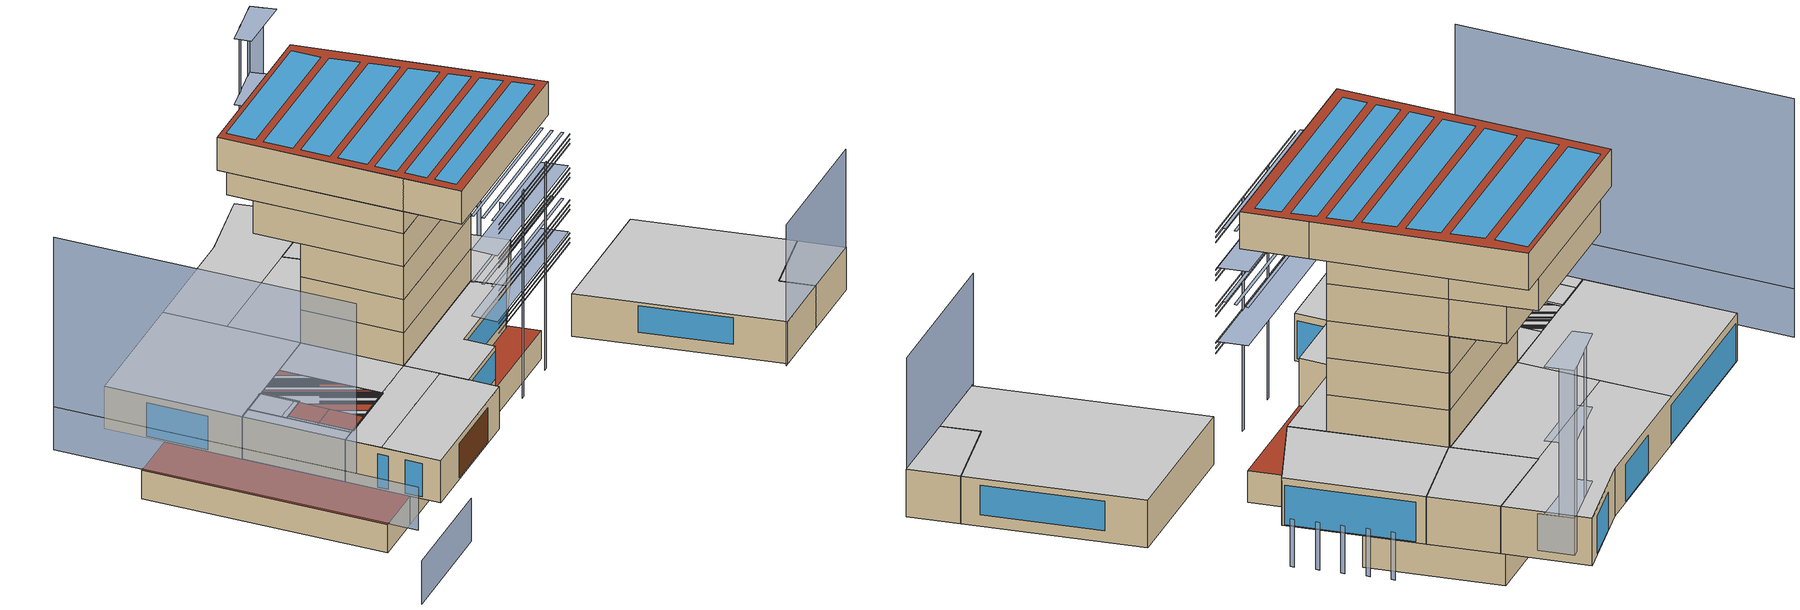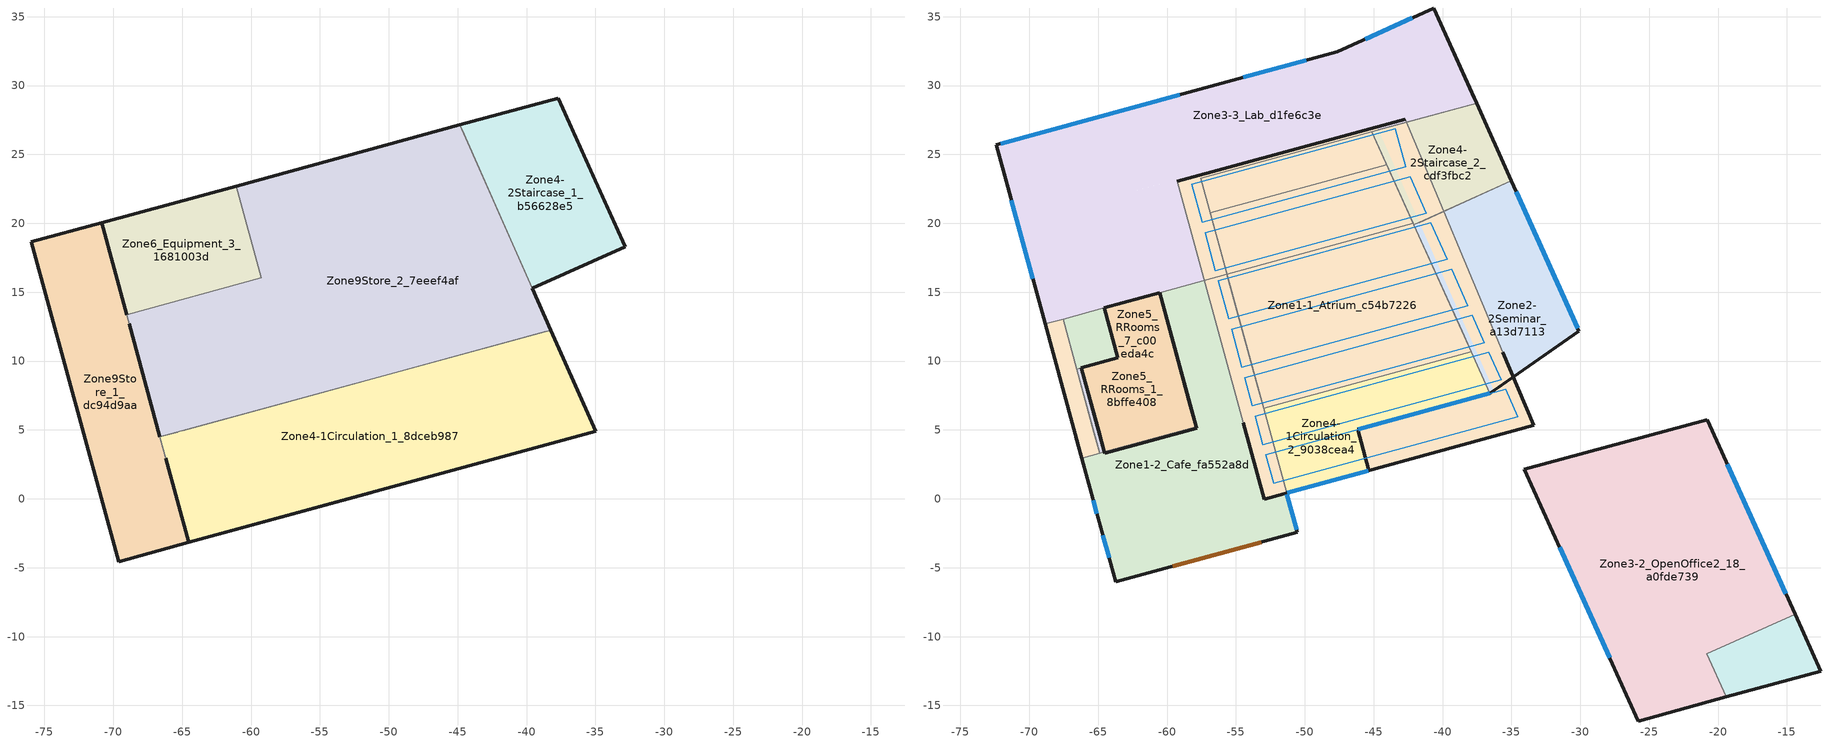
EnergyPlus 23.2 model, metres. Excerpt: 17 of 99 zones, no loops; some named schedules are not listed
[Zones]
Zone4-1Circulation_1_8dceb987
 floor ground (Ext_G): -38.24,12.24 -34.98,4.9 -64.52,-3.17 -66.61,4.5 z-2.99
 wall outside (Ext_W): -36.3,7.86 -38.24,12.24 / -66.19,2.96 -64.52,-3.17 -51.32,0.43 z0:0.01; -34.98,4.9,0.01 -34.98,4.9,-2.99 -38.24,12.24,-2.99 -38.24,12.24,0 -36.3,7.86,0 -36.3,7.86,0.01; -64.52,-3.17,0 -64.52,-3.17,-2.99 -34.98,4.9,-2.99 -34.98,4.9,0.01 -45.35,2.07,0.01 -45.35,2.07,0
 wall to Zone9Store_2_7eeef4af (Generic Interior Wall): -38.58,12.15 -53.42,8.1 -58.3,6.76 -64.97,4.94 / -65.31,4.85 -66.61,4.5 z0:0.01; -38.24,12.24 -66.61,4.5 z-2.99:0
 wall to Zone4-1Circulation_2_9038cea4 (Generic Interior Wall): -51.32,0.43 -45.35,2.07 z0:0.01
 wall to Zone9Store_1_dc94d9aa (Generic Interior Wall): -66.61,4.5 -66.19,2.96 z0:0.01; -66.61,4.5 -64.52,-3.17 z-2.99:0
 roof outside (Ext_R): -53.42,8.1 -53,6.56 -37.92,10.68 -38.58,12.15 z0.01; -64.55,3.41 -66.19,2.96 -64.52,-3.17 -51.32,0.43 -53.42,8.1 -58.3,6.76 -57.86,5.14 -64.53,3.31 z0.01; -46.17,5.06 -45.35,2.07 -34.98,4.9 -36.3,7.86 -36.56,7.68 z0.01; -38.58,12.15 -36.56,7.68 -36.3,7.86 -38.24,12.24 z0.01; -53,6.56 -51.32,0.43 -45.35,2.07 -46.17,5.06 -36.56,7.68 -37.92,10.68 z0.01; -64.55,3.41 -64.53,3.31 -57.86,5.14 -57.88,5.23 z0.01; -65.31,4.85 -64.89,3.32 -64.55,3.41 -64.97,4.94 z0.01; -64.97,4.94 -64.55,3.41 -57.88,5.23 -58.3,6.76 z0.01; -66.61,4.5 -66.19,2.96 -64.89,3.32 -65.31,4.85 z0.01
Zone4-2Staircase_1_b56628e5
 floor ground (Ext_G): -37.69,29.09 -32.85,18.29 -39.6,15.3 -44.85,27.14 z-2.99
 wall outside (Ext_W): -37.69,29.09 -44.85,27.14 / -39.6,15.3 -32.85,18.29 z0:0.01; -32.85,18.29,0.01 -32.85,18.29,-2.99 -37.69,29.09,-2.99 -37.69,29.09,0.01 -35.01,23.1,0.01
 wall to Zone9Store_2_7eeef4af (Generic Interior Wall): -44.69,26.78 -41.7,20.05 -39.6,15.3 z0:0.01; -44.85,27.14 -39.6,15.3 z-2.99:0
 wall ground (Ext_W): -39.6,15.3 -32.85,18.29 / -37.69,29.09 -44.85,27.14 z-2.99:0
 roof outside (Ext_R): -44.85,27.14 -44.69,26.78 -37.53,28.73 -37.69,29.09 z0.01; -44.69,26.78 -41.7,20.05 -35.01,23.1 -37.53,28.73 z0.01; -41.7,20.05 -39.6,15.3 -32.85,18.29 -35.01,23.1 z0.01
Zone6_Equipment_3_1681003d
 floor ground (Ext_G): -61.07,22.71 -59.25,16.05 -69.04,13.38 -70.85,20.04 z-2.99
 wall outside (Ext_W): -61.07,22.71 -70.85,20.04 -69.04,13.38 z0:0.01
 wall to Zone9Store_2_7eeef4af (Generic Interior Wall): -69.04,13.38 -59.25,16.05 -61.07,22.71 z0:0.01; -69.04,13.38 -59.25,16.05 -61.07,22.71 z-2.99:0
 wall to Zone9Store_1_dc94d9aa (Generic Interior Wall): -70.85,20.04 -69.04,13.38 z-2.99:0
 wall ground (Ext_W): -61.07,22.71 -70.85,20.04 z-2.99:0
 roof outside (Ext_R): -70.85,20.04 -69.04,13.38 -59.25,16.05 -61.07,22.71 z0.01
Zone9Store_1_dc94d9aa
 floor ground (Ext_G): -70.85,20.04 -64.52,-3.17 -69.62,-4.56 -75.95,18.65 z-2.99
 wall outside (Ext_W): -66.61,4.5 -68.85,12.69 z0:0.01; -70.85,20.04 -75.95,18.65 -69.62,-4.56 -64.52,-3.17 z-2.99:0.01
 wall to Zone9Store_2_7eeef4af (Generic Interior Wall): -66.61,4.5 -69.04,13.38 z-2.99:0
 wall to Zone3-3_Lab_d1fe6c3e (Generic Interior Wall): -69.04,13.38 -70.85,20.04 z0:0.01
 wall to Zone1-2_Cafe_fa552a8d (Generic Interior Wall): -64.52,-3.17 -66.19,2.96 z0:0.01
 roof outside (Ext_R): -75.95,18.65 -69.62,-4.56 -64.52,-3.17 -70.85,20.04 z0.01
Zone9Store_2_7eeef4af
 floor ground (Ext_G): -44.85,27.14 -38.24,12.24 -66.61,4.5 -69.04,13.38 -59.25,16.05 -61.07,22.71 z-2.99
 wall outside (Ext_W): -38.24,12.24 -39.6,15.3 / -44.85,27.14 -61.07,22.71 z0:0.01
 wall to Zone7Shaft_6_a72d25ea (Generic Interior Wall): -68.85,12.69 -66.61,4.5 z0:0.01
 wall ground (Ext_W): -38.24,12.24 -39.6,15.3 / -44.85,27.14 -61.07,22.71 z-2.99:0
 roof outside (Ext_R): -55.66,16.3 -53.42,8.1 -38.58,12.15 -42.12,19.99 z0.01; -60.54,14.96 -58.3,6.76 -53.42,8.1 -55.66,16.3 z0.01; -42.07,19.88 -38.58,12.15 -38.24,12.24 -41.7,20.05 z0.01; -61.07,22.71 -59.25,16.05 -69.04,13.38 -68.85,12.69 -42.12,19.99 -45.14,26.66 -44.69,26.78 -44.85,27.14 z0.01; -64.57,13.86 -63.58,10.23 -66.22,9.51 -64.97,4.94 -58.3,6.76 -60.54,14.96 z0.01; -66.56,9.42 -65.31,4.85 -64.97,4.94 -66.22,9.51 z0.01; -68.85,12.69 -66.61,4.5 -65.31,4.85 -67.55,13.05 z0.01; -67.55,13.05 -66.56,9.42 -63.58,10.23 -64.57,13.86 z0.01; -45.14,26.66 -42.07,19.88 -41.7,20.05 -44.69,26.78 z0.01
Zone1-1_Atrium_c54b7226
 floor to Zone4-1Circulation_11_d81b4cf1 (Generic Interior Floor): -44.06,24.27 -42.12,19.99 -55.66,16.3 -56.88,20.77 z15
 floor to Zone4-1Circulation_8_57977678 (Generic Interior Floor): -45.14,26.66 -44.06,24.27 -56.88,20.77 -57.56,23.27 z18.5
 floor to Zone4-1Circulation_7_eedeb9e3 (Generic Interior Floor): -53,6.56 -52.08,3.19 -53.72,2.75 -54.64,6.12 z22
 floor to Zone4-1Circulation_6_bbb9e78d (Generic Interior Floor): -37.92,10.68 -35.27,4.82 -51.32,0.43 -53,6.56 z22
 floor to Zone3-2_OpenOffice2_5_4824157b (Generic Interior Floor): -39.9,20.87 -33.39,5.33 -35.27,4.82 -42.07,19.88 z22
 floor to Zone3-2_OpenOffice2_4_f176c8c2 (Generic Interior Floor): -42.71,27.57 -42.61,27.35 -57.56,23.27 -57.62,23.5 z22
 floor to Zone3-1_OpenOffice_2_898fe1b7 (Generic Interior Floor): -57.62,23.5 -53,6.56 -54.64,6.12 -59.26,23.05 z22
 floor to Zone2-1_Meeting_2_e62077d3 (Generic Interior Floor): -52.08,3.19 -51.32,0.43 -52.96,-0.01 -53.72,2.75 z22
 floor ground (Ext_G): -38.58,12.15 -37.92,10.68 -53,6.56 -53.42,8.1 z0; -42.12,19.99 -38.58,12.15 -53.42,8.1 -55.66,16.3 z0
 floor to Zone4-2Staircase_5_4ce839d5 (Generic Interior Floor): -42.61,27.35 -39.9,20.87 -42.07,19.88 -45.14,26.66 z22
 wall outside (Ext_W): -54.47,5.51 -52.96,-0.01 -33.39,5.33 -35.62,10.65 / -42.71,27.57 -59.26,23.05 z22:25.5
 wall to Zone6_Equipment_2_f5c3ee08 (Generic Interior Wall): -35.62,10.65 -42.71,27.57 z22:25.5
 wall to Zone6_Equipment_1_a52d3754 (Generic Interior Wall): -59.26,23.05 -54.47,5.51 z22:25.5
 wall to Zone4-1Circulation_15_98cc804c (Generic Interior Wall): -53,6.56 -37.92,10.68 z8:11.5
 wall to Zone4-1Circulation_12_3f3699e3 (Generic Interior Wall): -53,6.56 -37.92,10.68 z11.5:15
 wall to Zone4-1Circulation_11_d81b4cf1 (Generic Interior Wall): -42.12,19.99 -55.66,16.3 z11.5:15
 wall to Zone4-1Circulation_10_4378fca1 (Generic Interior Wall): -53,6.56 -37.92,10.68 z15:18.5
 wall to Zone4-1Circulation_8_57977678 (Generic Interior Wall): -44.06,24.27 -56.88,20.77 z15:18.5
 wall to Zone4-1Circulation_6_bbb9e78d (Generic Interior Wall): -53,6.56 -37.92,10.68 z18.5:22
 wall to Zone4-2Staircase_9_0d47ad28 (Generic Interior Wall): -42.07,19.88 -42.12,19.99 z8:11.5
 wall to Zone4-1Circulation_5_18a5f23b (Generic Interior Wall): -53,6.56 -37.92,10.68 z4.5:8
 wall to Zone4-1Circulation_3_01046e0f (Generic Interior Wall): -42.12,19.99 -55.66,16.3 z4.5:8
 wall to Zone4-1Circulation_2_9038cea4 (Generic Interior Wall): -53,6.56 -37.92,10.68 z0:0.01; -53,6.56 -37.92,10.68 z0.01:4.5
 wall to Zone3-3_Lab_d1fe6c3e (Generic Interior Wall): -42.12,19.99 -55.66,16.3 z0.01:4.5; -42.12,19.99 -55.66,16.3 z0:0.01
 wall to Zone3-2_OpenOffice2_16_15861344 (Generic Interior Wall): -37.92,10.68 -42.07,19.88 z8:11.5
 wall to Zone3-2_OpenOffice2_11_49194c10 (Generic Interior Wall): -37.92,10.68 -42.07,19.88 z11.5:15
 wall to Zone3-2_OpenOffice2_8_eefb6a2c (Generic Interior Wall): -37.92,10.68 -42.07,19.88 z15:18.5
 wall to Zone3-2_OpenOffice2_5_4824157b (Generic Interior Wall): -37.92,10.68 -42.07,19.88 z18.5:22
 wall to Zone4-2Staircase_8_750a0ab3 (Generic Interior Wall): -42.07,19.88 -42.12,19.99 z11.5:15
 wall to Zone3-2_OpenOffice2_4_f176c8c2 (Generic Interior Wall): -45.14,26.66 -57.56,23.27 z18.5:22
 wall to Zone3-2_OpenOffice2_3_b0e44f60 (Generic Interior Wall): -37.92,10.68 -42.07,19.88 z4.5:8
 wall to Zone3-1_OpenOffice_5_e5de979f (Generic Interior Wall): -55.66,16.3 -53,6.56 z8:11.5
 wall to Zone3-1_OpenOffice_4_4758bd3a (Generic Interior Wall): -55.66,16.3 -53,6.56 z11.5:15
 wall to Zone3-1_OpenOffice_3_ee13ef3d (Generic Interior Wall): -56.88,20.77 -53,6.56 z15:18.5
 wall to Zone3-1_OpenOffice_2_898fe1b7 (Generic Interior Wall): -57.56,23.27 -53,6.56 z18.5:22
 wall to Zone3-1_OpenOffice_1_926083ab (Generic Interior Wall): -55.66,16.3 -53,6.56 z4.5:8
 wall to Zone2-2Seminar_a13d7113 (Generic Interior Wall): -37.92,10.68 -42.07,19.88 z0.01:4.5; -37.92,10.68 -38.58,12.15 -42.07,19.88 z0:0.01
 wall to Zone4-2Staircase_6_9ae5fc59 (Generic Interior Wall): -42.07,19.88 -44.06,24.27 z15:18.5
 wall to Zone1-2_Cafe_fa552a8d (Generic Interior Wall): -55.66,16.3 -53,6.56 z0.01:4.5; -55.66,16.3 -53.42,8.1 -53,6.56 z0:0.01
 wall to Zone4-2Staircase_5_4ce839d5 (Generic Interior Wall): -42.07,19.88 -45.14,26.66 z18.5:22
 wall to Zone4-2Staircase_4_19a26f6d (Generic Interior Wall): -42.07,19.88 -42.12,19.99 z4.5:8
 wall to Zone4-2Staircase_2_cdf3fbc2 (Generic Interior Wall): -42.07,19.88 -42.12,19.99 z0.01:4.5
 wall to Zone4-1Circulation_16_b3b6f8e8 (Generic Interior Wall): -42.12,19.99 -55.66,16.3 z8:11.5
 roof outside (Ext_R): -59.26,23.05 -52.96,-0.01 -33.39,5.33 -42.71,27.57 z25.5
 skylight (Ext_Win): -58.2,22.84 -57.44,20.08 -42.68,24.11 -43.44,26.87 z25.5; -55.32,12.31 -54.57,9.55 -38.16,14.03 -39.35,16.67 z25.5; -56.28,15.82 -55.53,13.06 -39.67,17.39 -40.86,20.03 z25.5
 skylight (U 0.29 SHGC 0.4 Simple Glazing Window): -57.24,19.33 -56.48,16.57 -41.18,20.75 -42.36,23.39 z25.5; -53.6,6 -53.04,3.94 -35.75,8.66 -36.64,10.63 z25.5; -52.83,3.19 -52.27,1.13 -34.55,5.97 -35.43,7.94 z25.5; -54.36,8.8 -53.8,6.74 -36.96,11.34 -37.84,13.31 z25.5
Zone1-2_Cafe_fa552a8d
 floor to Zone5_RRooms_1_8bffe408 (Generic Interior Floor): -57.88,5.23 -57.86,5.14 -64.53,3.31 -64.55,3.41 z0
 floor ground (Ext_G): -51.32,0.43 -50.55,-2.42 -63.74,-6.02 -64.52,-3.17 z0; -53.42,8.1 -51.32,0.43 -64.52,-3.17 -66.19,2.96 -64.55,3.41 -64.53,3.31 -57.86,5.14 -58.3,6.76 z0; -55.66,16.3 -53.42,8.1 -58.3,6.76 -60.54,14.96 z0
 wall outside (Ext_W): -63.74,-6.02 -50.55,-2.42 -51.32,0.43 z0:4.5; -66.19,2.96,4.5 -66.19,2.96,0.01 -64.52,-3.17,0.01 -64.52,-3.17,0 -63.74,-6.02,0 -63.74,-6.02,4.5
 wall to Zone7Shaft_6_a72d25ea (Generic Interior Wall): -64.89,3.32 -66.19,2.96 z0.01:4.5; -64.89,3.32 -66.19,2.96 z0:0.01
 wall to Zone4-1Circulation_2_9038cea4 (Generic Interior Wall): -51.32,0.43 -53,6.56 z0.01:4.5; -51.32,0.43 -53,6.56 z0:0.01
 wall to Zone3-3_Lab_d1fe6c3e (Generic Interior Wall): -55.66,16.3 -60.54,14.96 z0.01:4.5; -55.66,16.3 -60.54,14.96 z0:0.01
 wall to Zone5_RRooms_7_c00eda4c (Generic Interior Wall): -60.54,14.96 -58.3,6.76 -57.88,5.23 -64.55,3.41 z0:0.01; -60.54,14.96 -57.88,5.23 -64.55,3.41 -64.89,3.32 z0.01:4.5
 window (Ext_Win): -65.36,-0.09 -65.09,-1.07 z0.21:3.73; -64.66,-2.65 -64.21,-4.29 z0.2:3.73; -50.6,-2.23 -51.3,0.34 z0.2:3.82
 door (Ext_Door): -59.58,-4.89 -53.17,-3.14 z0.2:3.82
 ceiling to Zone3-1_OpenOffice_1_926083ab (Generic Interior Ceiling): -60.54,14.96 -57.88,5.23 -53,6.56 -55.66,16.3 z4.5
 ceiling to Zone2-1_Meeting_1_f0a1363e (Generic Interior Ceiling): -65.27,-0.41 -63.74,-6.02 -50.55,-2.42 -52.08,3.19 z4.5
 ceiling to Zone4-1Circulation_4_c8df95e2 (Generic Interior Ceiling): -64.55,3.41 -66.19,2.96 -65.27,-0.41 -52.08,3.19 -53,6.56 -57.88,5.23 -57.86,5.14 -64.53,3.31 z4.5
 ceiling to Zone5_RRooms_1_8bffe408 (Generic Interior Ceiling): -64.55,3.41 -64.53,3.31 -57.86,5.14 -57.88,5.23 z4.5
Zone2-2Seminar_a13d7113
 floor ground (Ext_G): -35.01,23.1 -32.85,18.29 -39.6,15.3 -41.7,20.05 z0; -41.7,20.05 -38.24,12.24 -38.58,12.15 -42.07,19.88 z0; -32.85,18.29 -30.1,12.16 -36.3,7.86 -39.6,15.3 z0; -38.24,12.24 -36.3,7.86 -36.56,7.68 -38.58,12.15 z0
 wall outside (Ext_W): -32.85,18.29 -35.01,23.1 z0:0.01; -36.56,7.68,4.5 -36.56,7.68,0.01 -36.3,7.86,0 -30.1,12.16,0 -30.1,12.16,4.5; -30.1,12.16,4.5 -30.1,12.16,0 -32.85,18.29,0 -32.85,18.29,0.01 -35.01,23.1,0.01 -35.01,23.1,4.5
 wall to Zone4-2Staircase_2_cdf3fbc2 (Generic Interior Wall): -35.01,23.1 -42.07,19.88 z0.01:4.5; -35.01,23.1 -41.7,20.05 z0:0.01
 wall to Zone4-1Circulation_2_9038cea4 (Generic Interior Wall): -37.92,10.68 -36.56,7.68 z0.01:4.5; -37.92,10.68 -36.56,7.68 z0:0.01
 window (U 0.29 SHGC 0.4 Simple Glazing Window): -30.2,12.38 -34.64,22.3 z0.1:3.85
 ceiling to Zone3-2_OpenOffice2_3_b0e44f60 (Generic Interior Ceiling): -42.07,19.88 -36.56,7.68 -30.1,12.16 -35.01,23.1 z4.5
Zone3-2_OpenOffice2_18_a0fde739
 floor ground (Ext_G): -20.78,5.76 -14.42,-8.37 -20.82,-11.25 -19.41,-14.38 -25.8,-16.13 -34.06,2.14 z0
 wall outside (Ext_W): -14.42,-8.37 -20.78,5.76 -34.06,2.14 -25.8,-16.13 -19.41,-14.38 z0:4.5
 wall to Zone4-2Staircase_11_01781ab4 (Generic Interior Wall): -19.41,-14.38 -20.82,-11.25 -14.42,-8.37 z0:4.5
 window (U 0.29 SHGC 0.4 Simple Glazing Window): -15.08,-6.89 -19.32,2.52 z1.1:3.9; -31.51,-3.5 -27.87,-11.55 z1.35:4.15
 ceiling to Zone3-2_OpenOffice2_2_d479fc22 (Generic Interior Ceiling): -34.06,2.14 -25.8,-16.13 -19.41,-14.38 -20.82,-11.25 -14.42,-8.37 -20.78,5.76 z4.5
Zone3-3_Lab_d1fe6c3e
 floor ground (Ext_G): -40.62,35.63 -37.69,29.09 -70.85,20.04 -72.4,25.7 -47.65,32.46 z0; -37.69,29.09 -37.53,28.73 -44.69,26.78 -44.85,27.14 z0; -61.07,22.71 -59.25,16.05 -69.04,13.38 -70.85,20.04 z0; -44.69,26.78 -45.14,26.66 -42.12,19.99 -68.85,12.69 -69.04,13.38 -59.25,16.05 -61.07,22.71 -44.85,27.14 z0
 wall outside (Ext_W): -40.62,35.63 -47.65,32.46 -72.4,25.7 z0:4.5; -37.53,28.73,4.5 -37.53,28.73,0.01 -37.69,29.09,0 -40.62,35.63,0 -40.62,35.63,4.5; -72.4,25.7,4.5 -72.4,25.7,0 -70.85,20.04,0 -70.85,20.04,0.01 -68.85,12.69,0.01 -68.85,12.69,4.5
 wall to Zone8_VRF_6_430f2bd8 (Generic Interior Wall): -67.55,13.05 -64.57,13.86 z0.01:4.5; -67.55,13.05 -64.57,13.86 z0:0.01
 wall to Zone7Shaft_6_a72d25ea (Generic Interior Wall): -68.85,12.69 -67.55,13.05 z0:0.01; -68.85,12.69 -67.55,13.05 z0.01:4.5
 wall to Zone5_RRooms_7_c00eda4c (Generic Interior Wall): -64.57,13.86 -60.54,14.96 z0:0.01; -64.57,13.86 -60.54,14.96 z0.01:4.5
 wall to Zone4-2Staircase_2_cdf3fbc2 (Generic Interior Wall): -42.12,19.99 -45.14,26.66 / -44.69,26.78 -37.53,28.73 z0:0.01; -42.12,19.99 -45.14,26.66 -37.53,28.73 z0.01:4.5
 window (U 0.29 SHGC 0.4 Simple Glazing Window): -42.21,34.91 -45.62,33.38 / -49.89,31.85 -54.47,30.59 z0.1:3.63; -59.07,29.34 -72.08,25.79 z0.1:3.73; -71.31,21.69 -69.74,15.97 z0.2:3.73
 ceiling to Zone3-2_OpenOffice2_1_e944c0b3 (Generic Interior Ceiling): -59.21,29.3 -57.56,23.27 -37.53,28.73 -40.62,35.63 -47.65,32.46 z4.5
 ceiling to Zone3-1_OpenOffice_1_926083ab (Generic Interior Ceiling): -72.4,25.7 -68.87,12.79 -64.79,13.9 -64.77,13.81 -55.66,16.3 -59.21,29.3 z4.5
 ceiling to Zone2-1_Meeting_20_9a39bdd6 (Generic Interior Ceiling): -67.57,13.14 -67.55,13.05 -64.77,13.81 -64.79,13.9 z4.5
 ceiling to Zone7Shaft_5_afad7877 (Generic Interior Ceiling): -68.87,12.79 -68.85,12.69 -67.55,13.05 -67.57,13.14 z4.5
 ceiling to Zone4-1Circulation_3_01046e0f (Generic Interior Ceiling): -57.56,23.27 -55.66,16.3 -42.12,19.99 -45.14,26.66 z4.5
Zone4-1Circulation_2_9038cea4
 floor ground (Ext_G): -37.92,10.68 -36.56,7.68 -46.17,5.06 -45.35,2.07 -51.32,0.43 -53,6.56 z0
 wall outside (Ext_W): -51.32,0.43 -45.35,2.07 -46.17,5.06 -36.56,7.68 z0.01:4.5; -45.35,2.07 -46.17,5.06 -36.56,7.68 z0:0.01
 window (U 0.29 SHGC 0.4 Simple Glazing Window): -51.28,0.45 -45.4,2.05 z1.1:4; -46.13,5.07 -36.57,7.68 z1.03:3.92
 ceiling to Zone4-1Circulation_5_18a5f23b (Generic Interior Ceiling): -53,6.56 -51.32,0.43 -45.35,2.07 -46.17,5.06 -36.56,7.68 -37.92,10.68 z4.5
Zone4-2Staircase_11_01781ab4
 floor ground (Ext_G): -14.42,-8.37 -12.55,-12.51 -19.41,-14.38 -20.82,-11.25 z0
 wall outside (Ext_W): -19.41,-14.38 -12.55,-12.51 -14.42,-8.37 z0:4.5
 ceiling to Zone4-2Staircase_3_4c2ef947 (Generic Interior Ceiling): -20.82,-11.25 -19.41,-14.38 -12.55,-12.51 -14.42,-8.37 z4.5
Zone4-2Staircase_2_cdf3fbc2
 floor ground (Ext_G): -44.69,26.78 -41.7,20.05 -42.07,19.88 -45.14,26.66 z0; -37.53,28.73 -35.01,23.11 -41.7,20.05 -44.69,26.78 z0
 wall outside (Ext_W): -35.01,23.11 -37.53,28.73 z0.01:4.5; -35.01,23.11 -37.53,28.73 z0:0.01
 ceiling to Zone4-2Staircase_4_19a26f6d (Generic Interior Ceiling): -45.14,26.66 -42.07,19.88 -35.01,23.11 -37.53,28.73 z4.5
Zone5_RRooms_1_8bffe408
 floor to Zone5_RRooms_7_c00eda4c (Generic Interior Floor): -60.54,14.96 -58.3,6.76 -64.97,4.94 -66.22,9.51 -63.58,10.23 -64.57,13.86 z0; -58.3,6.76 -57.88,5.23 -64.55,3.41 -64.97,4.94 z0
 wall outside (Ext_W): -66.22,9.51 -64.55,3.41 -64.53,3.31 -57.86,5.14 -57.88,5.23 -60.54,14.96 -64.57,13.86 z0.01:4.5; -64.53,3.31 -57.86,5.14 / -66.22,9.51 -64.97,4.94 -64.55,3.41 / -57.88,5.23 -58.3,6.76 -60.54,14.96 -64.57,13.86 z0:0.01
 wall to Zone5_RRooms_7_c00eda4c (Generic Interior Wall): -64.57,13.86 -63.58,10.23 -66.22,9.51 z0.01:4.5; -64.57,13.86 -63.58,10.23 -66.22,9.51 z0:0.01
 roof outside (Ext_R): -64.57,13.86 -63.58,10.23 -63.78,10.18 -62.11,4.08 -57.88,5.23 -60.54,14.96 z4.5; -66.22,9.51 -65.44,6.63 -62.99,7.3 -63.78,10.18 z4.5; -65.44,6.63 -64.55,3.41 -62.11,4.08 -62.99,7.3 z4.5
Zone5_RRooms_7_c00eda4c
 floor ground (Ext_G): -64.97,4.94 -64.55,3.41 -64.89,3.32 -65.31,4.85 z0; -66.22,9.51 -64.97,4.94 -65.31,4.85 -66.56,9.42 z0
 wall to Zone7Shaft_6_a72d25ea (Generic Interior Wall): -66.56,9.42 -65.31,4.85 -64.89,3.32 z0:0.01; -66.56,9.42 -64.89,3.32 z0.01:4.5
 wall to Zone8_VRF_6_430f2bd8 (Generic Interior Wall): -66.22,9.51 -66.56,9.42 z0.01:4.5
 ceiling to Zone3-1_OpenOffice_1_926083ab (Generic Interior Ceiling): -64.57,13.86 -63.58,10.23 -63.78,10.18 -62.11,4.08 -57.88,5.23 -60.54,14.96 z4.5
 ceiling to Zone2-1_Meeting_19_61a3d0a2 (Generic Interior Ceiling): -66.22,9.51 -65.44,6.63 -62.99,7.3 -63.78,10.18 z4.5; -66.56,9.42 -65.77,6.54 -65.44,6.63 -66.22,9.51 z4.5
 ceiling to Zone2-1_Meeting_18_80c2199c (Generic Interior Ceiling): -65.44,6.63 -64.55,3.41 -62.11,4.08 -62.99,7.3 z4.5; -65.77,6.54 -64.89,3.32 -64.55,3.41 -65.44,6.63 z4.5
Zone7Shaft_6_a72d25ea
 floor ground (Ext_G): -67.55,13.05 -65.31,4.85 -66.61,4.5 -68.85,12.69 z0; -65.31,4.85 -64.89,3.32 -66.19,2.96 -66.61,4.5 z0
 wall outside (Ext_W): -66.61,4.5 -66.19,2.96 z0:0.01; -68.85,12.69 -66.19,2.96 z0.01:4.5
 wall to Zone8_VRF_6_430f2bd8 (Generic Interior Wall): -66.56,9.42 -67.55,13.05 z0:0.01; -66.56,9.42 -67.55,13.05 z0.01:4.5
 ceiling to Zone7Shaft_5_afad7877 (Generic Interior Ceiling): -68.85,12.69 -66.19,2.96 -64.89,3.32 -67.55,13.05 z4.5
Zone8_VRF_6_430f2bd8
 floor ground (Ext_G): -64.57,13.86 -63.58,10.23 -66.56,9.42 -67.55,13.05 z0
 wall outside (Ext_W): -66.22,9.51 -63.58,10.23 -64.57,13.86 z0.01:4.5; -66.22,9.51 -63.58,10.23 -64.57,13.86 z0:0.01
 ceiling to Zone3-1_OpenOffice_1_926083ab (Generic Interior Ceiling): -64.77,13.81 -63.78,10.18 -63.58,10.23 -64.57,13.86 z4.5
 ceiling to Zone2-1_Meeting_20_9a39bdd6 (Generic Interior Ceiling): -67.55,13.05 -66.69,9.92 -63.91,10.68 -64.77,13.81 z4.5
 ceiling to Zone2-1_Meeting_19_61a3d0a2 (Generic Interior Ceiling): -66.69,9.92 -66.56,9.42 -63.78,10.18 -63.91,10.68 z4.5
shading: -12.65,-12.54 -26.15,-16.22 z4.5:15; -28.21,22.25 -28.3,22.59 / -29.07,24.16 -29.16,24.5 / -27.35,20.34 -27.44,20.68 / -26.48,18.43 -26.58,18.77 / -25.62,16.52 -25.71,16.86 / -12.65,-12.54 -26.15,-16.22 z0:4.5; -70.27,-1.44 -78.06,27.08 z4.6:22.6; -38.27,36.68 -38.85,36.42 / -34.81,36.84 -35.33,37.98 / -35.33,37.98 -35.92,37.72 z8:22; -39.94,0.65 -39.6,0.74 / -44.95,-0.72 -44.61,-0.62 z-0.13:21.87; -34.05,35.21 -35.33,37.98 / -35.33,37.98 -35.92,37.72 z4.5:8; -67.23,-12.21 -78.41,-15.26 / -68.67,-7.3 -78.06,27.08 z0:4.6; -50.55,-2.41,13.79 -50.55,-2.4,13.68 -34.55,1.97,13.68 -34.55,1.95,13.79; -50.55,-2.41,10.79 -50.55,-2.4,10.68 -34.55,1.97,10.68 -34.55,1.95,10.79; -50.55,-2.41,11.29 -50.55,-2.4,11.18 -34.55,1.97,11.18 -34.55,1.95,11.29; -50.55,-2.41,21.32 -50.55,-2.4,21.21 -34.55,1.97,21.21 -34.55,1.95,21.32; -40.62,35.63 -39.96,34.15 -34.28,35.7 -35.33,37.98 z15; -50.55,-2.41,21.82 -50.55,-2.4,21.71 -34.55,1.97,21.71 -34.55,1.95,21.82; -35.6,4.48 -35.54,4.24 -51.2,-0.04 -51.26,0.2 z15.01; -50.55,-2.41,18.21 -50.55,-2.39,18.1 -34.55,1.97,18.1 -34.55,1.96,18.21; -35.08,2.55 -35.01,2.31 -50.67,-1.97 -50.74,-1.73 z22.01; -35.6,4.48 -35.54,4.24 -51.2,-0.04 -51.26,0.2 z22.01; -40.62,35.63 -39.96,34.15 -34.28,35.7 -35.33,37.98 z8; -51.25,0.18 -50.59,-2.26 -34.59,2.11 -35.63,4.44 z11.37; -40.62,35.63 -39.96,34.15 -34.28,35.7 -35.33,37.98 z22; -50.55,-2.41,17.21 -50.55,-2.39,17.1 -34.55,1.97,17.1 -34.55,1.96,17.21; -50.55,-2.41,17.71 -50.55,-2.39,17.6 -34.55,1.97,17.6 -34.55,1.96,17.71; -35.34,3.51 -35.27,3.27 -50.93,-1 -51,-0.76 z22.01; -51.25,0.18 -50.59,-2.26 -34.59,2.11 -35.63,4.44 z18.37; -50.55,-2.41,10.29 -50.55,-2.4,10.18 -34.55,1.97,10.18 -34.55,1.95,10.29; -50.55,-2.41,14.29 -50.55,-2.4,14.18 -34.55,1.97,14.18 -34.55,1.95,14.29; -35.08,2.55 -35.01,2.31 -50.67,-1.97 -50.74,-1.73 z15.01; -35.34,3.51 -35.27,3.27 -50.93,-1 -51,-0.76 z15.01; -50.55,-2.41,20.82 -50.55,-2.4,20.71 -34.55,1.97,20.71 -34.55,1.95,20.82; -50.55,-2.41,14.79 -50.55,-2.4,14.68 -34.55,1.97,14.68 -34.55,1.95,14.79
[Building]
HVACDetailed-NV: North Axis {deg}=0; Terrain=City; Solar Distribution=FullExteriorWithReflections
[Site:GroundTemperature:BuildingSurface]
7.5, 7.5, 7.5, 7.5, 7.5, 7.5, 7.5, 7.5, 7.5, 7.5, 7.5, 7.5
[Site:Location]
Site 1: Latitude {deg}=0; Longitude {deg}=0; Time Zone {hr}=0; Elevation {m}=0
[Site:WaterMainsTemperature]
Calculation Method=CorrelationFromWeatherFile
[SizingPeriod:DesignDay] Month=7; Day of Month=21; Day Type=SummerDesignDay; Dry-Bulb Temperature Range Modifier Type=DefaultMultipliers; Barometric Pressure {Pa}=100832; Wind Speed {m/s}=4.8; Wind Direction {deg}=260; Rain Indicator=No; Snow Indicator=No; Daylight Saving Time Indicator=No; Solar Model Indicator=ASHRAETau2017; Begin Environment Reset Mode=FullResetAtBeginEnvironment
Name | Maximum Dry-Bulb Temperature {C} | Daily Dry-Bulb Temperature Range {deltaC} | Humidity Condition Type | Wetbulb or DewPoint at Maximum Dry-Bulb {C} | Enthalpy at Maximum Dry-Bulb {J/kg}
Edinburgh.AP Ann Clg .4% Condns DB=>MWB | 22.2 | 10.9 | Wetbulb | 16.8
Edinburgh.AP Ann Clg .4% Condns DP=>MDB | 19.2 | 8.1 | Dewpoint | 16.5
Edinburgh.AP Ann Clg .4% Condns Enth=>MDB | 21.1 | 8.1 | Enthalpy |  | 50300
Edinburgh.AP Ann Clg .4% Condns WB=>MDB | 20.9 | 9.3 | Wetbulb | 17.8
[Material] Thermal Absorptance=0.9
Name | Roughness | Thickness {m} | Conductivity {W/m-K} | Density {kg/m3} | Specific Heat {J/kg-K} | Solar Absorptance | Visible Absorptance
Generic Acoustic Tile | MediumSmooth | 0.02 | 0.06 | 368 | 590 | 0.2 | 0.2
Generic Ceiling Air Gap | Smooth | 0.1 | 0.556 | 1.28 | 1000 | 0.7 | 0.7
Generic Gypsum Board | MediumSmooth | 0.0127 | 0.16 | 800 | 1090 | 0.5 | 0.5
Generic LW Concrete | MediumRough | 0.1 | 0.53 | 1280 | 840 | 0.8 | 0.8
Generic Wall Air Gap | Smooth | 0.1 | 0.667 | 1.28 | 1000 | 0.7 | 0.7
[Material:NoMass] Roughness=MediumRough; Thermal Absorptance=0.9; Solar Absorptance=0.7; Visible Absorptance=0.7
Name | Thermal Resistance {m2-K/W}
MaterialDoor | 0.405556
MaterialExt_G; MaterialExt_R | 7.54231
MaterialExt_W | 6.51667
[WindowMaterial:SimpleGlazingSystem]
Name | U-Factor {W/m2-K} | Solar Heat Gain Coefficient | Visible Transmittance
MaterialExt_Win | 1.54 | 0.36 | 0.44
U 0.29 SHGC 0.4 Simple Glazing | 1.64662 | 0.4 | 0.6
[Construction]
Ext_Door: MaterialDoor
Ext_G: MaterialExt_G
Ext_R: MaterialExt_R
Ext_W: MaterialExt_W
Ext_Win: MaterialExt_Win
Generic Interior Ceiling: Generic LW Concrete, Generic Ceiling Air Gap, Generic Acoustic Tile
Generic Interior Floor: Generic Acoustic Tile, Generic Ceiling Air Gap, Generic LW Concrete
Generic Interior Wall: Generic Gypsum Board, Generic Wall Air Gap, Generic Gypsum Board
U 0.29 SHGC 0.4 Simple Glazing Window: U 0.29 SHGC 0.4 Simple Glazing
[Zone] Multiplier=1; Part of Total Floor Area=Yes
Name | Ceiling Height {m} | Volume {m3}
Zone1-1_Atrium_c54b7226 | 25.49 | 5420.62
Zone1-2_Cafe_fa552a8d | 4.5 | 802.991
Zone2-2Seminar_a13d7113 | 4.5 | 442.518
Zone3-2_OpenOffice2_18_a0fde739 | 4.5 | 1098.45
Zone3-3_Lab_d1fe6c3e | 4.5 | 1859.24
Zone4-1Circulation_1_8dceb987 | 3 | 715.228
Zone4-1Circulation_2_9038cea4 | 4.5 | 318.924
Zone4-2Staircase_11_01781ab4 | 4.5 | 126.005
Zone4-2Staircase_1_b56628e5 | 3 | 273.483
Zone4-2Staircase_2_cdf3fbc2 | 4.5 | 238.038
Zone5_RRooms_1_8bffe408 | 4.5 | 270.516
Zone5_RRooms_7_c00eda4c | 4.5 | 277.384
Zone6_Equipment_3_1681003d | 3 | 210.09
Zone7Shaft_6_a72d25ea | 4.5 | 61.2846
Zone8_VRF_6_430f2bd8 | 4.49 | 52.3425
Zone9Store_1_dc94d9aa | 3 | 381.665
Zone9Store_2_7eeef4af | 3 | 1152.15
[Space]
Name | Zone | Space Type
Zone1-1_Atrium_c54b7226_Space | Zone1-1_Atrium_c54b7226 | 1-1_atrium_br_
Zone1-2_Cafe_fa552a8d_Space | Zone1-2_Cafe_fa552a8d | 1-2_cafe_br_
Zone2-2Seminar_a13d7113_Space | Zone2-2Seminar_a13d7113 | 2-2_seminar_br_
Zone3-2_OpenOffice2_18_a0fde739_Space | Zone3-2_OpenOffice2_18_a0fde739 | 3-2_openoffice2_br_
Zone3-3_Lab_d1fe6c3e_Space | Zone3-3_Lab_d1fe6c3e | 3-3_lab_br_
Zone4-1Circulation_1_8dceb987_Space | Zone4-1Circulation_1_8dceb987 | 4-1_circulation_br_
Zone4-1Circulation_2_9038cea4_Space | Zone4-1Circulation_2_9038cea4 | 4-1_circulation_br_
Zone4-2Staircase_11_01781ab4_Space | Zone4-2Staircase_11_01781ab4 | 4-2_staircase_br_
Zone4-2Staircase_1_b56628e5_Space | Zone4-2Staircase_1_b56628e5 | 4-2_staircase_br_
Zone4-2Staircase_2_cdf3fbc2_Space | Zone4-2Staircase_2_cdf3fbc2 | 4-2_staircase_br_
Zone5_RRooms_1_8bffe408_Space | Zone5_RRooms_1_8bffe408 | 5_rrooms_br_
Zone5_RRooms_7_c00eda4c_Space | Zone5_RRooms_7_c00eda4c | 5_rrooms_br_
Zone6_Equipment_3_1681003d_Space | Zone6_Equipment_3_1681003d | 6_equipment_br_
Zone7Shaft_6_a72d25ea_Space | Zone7Shaft_6_a72d25ea | 7_shaft_br_
Zone8_VRF_6_430f2bd8_Space | Zone8_VRF_6_430f2bd8 | 8_vrf_br_
Zone9Store_1_dc94d9aa_Space | Zone9Store_1_dc94d9aa | 9_store_br_
Zone9Store_2_7eeef4af_Space | Zone9Store_2_7eeef4af | 9_store_br_
[SpaceList]
1-1_atrium_br_: Zone1-1_Atrium_c54b7226_Space
1-2_cafe_br_: Zone1-2_Cafe_fa552a8d_Space
2-2_seminar_br_: Zone2-2Seminar_a13d7113_Space
3-2_openoffice2_br_: Zone3-2_OpenOffice2_7_a4307b15_Space, Zone3-2_OpenOffice2_14_226cd244_Space, Zone3-2_OpenOffice2_18_a0fde739_Space, Zone3-2_OpenOffice2_11_49194c10_Space, Zone3-2_OpenOffice2_2_d479fc22_Space, Zone3-2_OpenOffice2_5_4824157b_Space, Zone3-2_OpenOffice2_16_15861344_Space, Zone3-2_OpenOffice2_1_e944c0b3_Space, Zone3-2_OpenOffice2_10_87c12954_Space, Zone3-2_OpenOffice2_3_b0e44f60_Space, Zone3-2_OpenOffice2_4_f176c8c2_Space, Zone3-2_OpenOffice2_6_40f6cbab_Space, Zone3-2_OpenOffice2_8_eefb6a2c_Space, Zone3-2_OpenOffice2_9_91186f1d_Space, Zone3-2_OpenOffice2_12_66de74bb_Space, Zone3-2_OpenOffice2_13_606a2933_Space, Zone3-2_OpenOffice2_15_cd249c4f_Space, Zone3-2_OpenOffice2_17_81140613_Space, Zone3-2_OpenOffice2_19_b5cc54f5_Space
3-3_lab_br_: Zone3-3_Lab_d1fe6c3e_Space
4-1_circulation_br_: Zone4-1Circulation_8_57977678_Space, Zone4-1Circulation_6_bbb9e78d_Space, Zone4-1Circulation_5_18a5f23b_Space, Zone4-1Circulation_3_01046e0f_Space, Zone4-1Circulation_1_8dceb987_Space, Zone4-1Circulation_7_eedeb9e3_Space, Zone4-1Circulation_2_9038cea4_Space, Zone4-1Circulation_4_c8df95e2_Space, Zone4-1Circulation_9_a3df37cf_Space, Zone4-1Circulation_10_4378fca1_Space, Zone4-1Circulation_11_d81b4cf1_Space, Zone4-1Circulation_12_3f3699e3_Space, Zone4-1Circulation_13_9398a92f_Space, Zone4-1Circulation_14_fdd5790c_Space, Zone4-1Circulation_15_98cc804c_Space, Zone4-1Circulation_16_b3b6f8e8_Space
4-2_staircase_br_: Zone4-2Staircase_11_01781ab4_Space, Zone4-2Staircase_1_b56628e5_Space, Zone4-2Staircase_9_0d47ad28_Space, Zone4-2Staircase_2_cdf3fbc2_Space, Zone4-2Staircase_3_4c2ef947_Space, Zone4-2Staircase_4_19a26f6d_Space, Zone4-2Staircase_5_4ce839d5_Space, Zone4-2Staircase_6_9ae5fc59_Space, Zone4-2Staircase_7_1eed5275_Space, Zone4-2Staircase_8_750a0ab3_Space, Zone4-2Staircase_10_9abb21ee_Space
5_rrooms_br_: Zone5_RRooms_1_8bffe408_Space, Zone5_RRooms_3_a36c2006_Space, Zone5_RRooms_4_cce55b58_Space, Zone5_RRooms_2_6c3f0e88_Space, Zone5_RRooms_5_b2661899_Space, Zone5_RRooms_6_dcc4c6b7_Space, Zone5_RRooms_7_c00eda4c_Space
6_equipment_br_: Zone6_Equipment_3_1681003d_Space, Zone6_Equipment_2_f5c3ee08_Space, Zone6_Equipment_1_a52d3754_Space
7_shaft_br_: Zone7Shaft_4_ae9415b3_Space, Zone7Shaft_3_0f0379c0_Space, Zone7Shaft_1_be3cf1c7_Space, Zone7Shaft_2_20b42dd2_Space, Zone7Shaft_5_afad7877_Space, Zone7Shaft_6_a72d25ea_Space
8_vrf_br_: Zone8_VRF_2_9e0a9847_Space, Zone8_VRF_4_81a55441_Space, Zone8_VRF_1_1ac1955c_Space, Zone8_VRF_6_430f2bd8_Space, Zone8_VRF_3_1b45bc9e_Space, Zone8_VRF_5_d920f320_Space
9_store_br_: Zone9Store_1_dc94d9aa_Space, Zone9Store_2_7eeef4af_Space
[Lights] Design Level Calculation Method=Watts/Area; Return Air Fraction=0; Fraction Radiant=0.32; Fraction Visible=0.25; Fraction Replaceable=1
Name | Zone or ZoneList or Space or SpaceList | Schedule | Watts per Zone Floor Area {W/m2}
lt_1-1_atrium_br_ | 1-1_atrium_br_ | lt_sch_1-1_atrium_br_ | 3.75
lt_1-2_cafe_br_ | 1-2_cafe_br_ | lt_sch_1-2_cafe_br_ | 3.8
lt_2-2_seminar_br_ | 2-2_seminar_br_ | lt_sch_2-2_seminar_br_ | 5.7
lt_3-2_openoffice2_br_ | 3-2_openoffice2_br_ | lt_sch_3-2_openoffice2_br_ | 4.5
lt_3-3_lab_br_ | 3-3_lab_br_ | lt_sch_3-3_lab_br_ | 4.5
lt_4-1_circulation_br_ | 4-1_circulation_br_ | lt_sch_4-1_circulation_br_ | 3
lt_4-2_staircase_br_ | 4-2_staircase_br_ | lt_sch_4-2_staircase_br_ | 3
lt_5_rrooms_br_ | 5_rrooms_br_ | lt_sch_5_rrooms_br_ | 10
lt_6_equipment_br_ | 6_equipment_br_ | lt_sch_6_equipment_br_ | 5
lt_7_shaft_br_ | 7_shaft_br_ | lt_sch_7_shaft_br_ | 0
lt_9_store_br_ | 9_store_br_ | lt_sch_9_store_br_ | 10
[People] Number of People Calculation Method=People/Area; Fraction Radiant=0.3; Activity Level Schedule=Seated Adult Activity
Name | Zone or ZoneList or Space or SpaceList | Number of People Schedule | People per Floor Area {person/m2}
ppl_1-1_atrium_br_ | 1-1_atrium_br_ | ppl_sch_1-1_atrium_br_ | 0.1
ppl_1-2_cafe_br_ | 1-2_cafe_br_ | ppl_sch_1-2_cafe_br_ | 0.1
ppl_2-2_seminar_br_ | 2-2_seminar_br_ | ppl_sch_2-2_seminar_br_ | 0.5
ppl_3-2_openoffice2_br_ | 3-2_openoffice2_br_ | ppl_sch_3-2_openoffice2_br_ | 0.1
ppl_3-3_lab_br_ | 3-3_lab_br_ | ppl_sch_3-3_lab_br_ | 0.1
ppl_4-1_circulation_br_ | 4-1_circulation_br_ | ppl_sch_4-1_circulation_br_ | 0
ppl_4-2_staircase_br_ | 4-2_staircase_br_ | ppl_sch_4-2_staircase_br_ | 0
ppl_5_rrooms_br_ | 5_rrooms_br_ | ppl_sch_5_rrooms_br_ | 0
ppl_6_equipment_br_ | 6_equipment_br_ | ppl_sch_6_equipment_br_ | 0
ppl_7_shaft_br_ | 7_shaft_br_ | ppl_sch_7_shaft_br_ | 0
ppl_9_store_br_ | 9_store_br_ | ppl_sch_9_store_br_ | 0
[ElectricEquipment] Design Level Calculation Method=Watts/Area; Fraction Latent=0; Fraction Radiant=0; Fraction Lost=0
Name | Zone or ZoneList or Space or SpaceList | Schedule | Watts per Zone Floor Area {W/m2}
eq_1-1_atrium_br_ | 1-1_atrium_br_ | eq_sch_1-1_atrium_br_ | 16
eq_1-2_cafe_br_ | 1-2_cafe_br_ | eq_sch_1-2_cafe_br_ | 16
eq_2-2_seminar_br_ | 2-2_seminar_br_ | eq_sch_2-2_seminar_br_ | 20
eq_3-2_openoffice2_br_ | 3-2_openoffice2_br_ | eq_sch_3-2_openoffice2_br_ | 16
eq_3-3_lab_br_ | 3-3_lab_br_ | eq_sch_3-3_lab_br_ | 16
eq_4-1_circulation_br_ | 4-1_circulation_br_ | eq_sch_4-1_circulation_br_ | 0
eq_4-2_staircase_br_ | 4-2_staircase_br_ | eq_sch_4-2_staircase_br_ | 0
eq_5_rrooms_br_ | 5_rrooms_br_ | eq_sch_5_rrooms_br_ | 0
eq_6_equipment_br_ | 6_equipment_br_ | eq_sch_6_equipment_br_ | 0
eq_7_shaft_br_ | 7_shaft_br_ | eq_sch_7_shaft_br_ | 0
eq_9_store_br_ | 9_store_br_ | eq_sch_9_store_br_ | 0
[ZoneInfiltration:DesignFlowRate] Design Flow Rate Calculation Method=Flow/ExteriorArea; Constant Term Coefficient=1; Temperature Term Coefficient=0; Velocity Term Coefficient=0
Name | Zone or ZoneList or Space or SpaceList | Schedule | Flow Rate per Exterior Surface Area {m3/s-m2}
inftr_atrium_br_ | 1-1_atrium_br_ | inftr_sch_atrium_br_ | 0.0048
inftr_office-m-c_br_ 12 | 1-2_cafe_br_ | inftr_sch_office-m-c_br_ | 0.0003
inftr_office-m-c_br_ 11 | 2-2_seminar_br_ | inftr_sch_office-m-c_br_ | 0.0003
inftr_office-m-c_br_ 3 | 3-2_openoffice2_br_ | inftr_sch_office-m-c_br_ | 0.0003
inftr_office-m-c_br_ 1 | 3-3_lab_br_ | inftr_sch_office-m-c_br_ | 0.0003
inftr_office-m-c_br_ | 4-1_circulation_br_ | inftr_sch_office-m-c_br_ | 0.0003
inftr_office-m-c_br_ 5 | 4-2_staircase_br_ | inftr_sch_office-m-c_br_ | 0.0003
inftr_office-m-c_br_ 9 | 5_rrooms_br_ | inftr_sch_office-m-c_br_ | 0.0003
inftr_office-m-c_br_ 10 | 6_equipment_br_ | inftr_sch_office-m-c_br_ | 0.0003
inftr_office-m-c_br_ 2 | 7_shaft_br_ | inftr_sch_office-m-c_br_ | 0.0003
inftr_office-m-c_br_ 7 | 8_vrf_br_ | inftr_sch_office-m-c_br_ | 0.0003
inftr_office-m-c_br_ 8 | 9_store_br_ | inftr_sch_office-m-c_br_ | 0.0003
[ZoneVentilation:WindandStackOpenArea]
win-sky_1_599a10a6_Opening; win-sky_2_a3a2a1fc_Opening; win-sky_3_b851bed9_Opening; win-sky_4_5feb1f9f_Opening; win-sky_5_ac5f3a31_Opening; win-sky_6_c34487bc_Opening; win-sky_7_3329640a_Opening: Zone1-1_Atrium_c54b7226, 9, NaturalVent, 0, 90, 0, 0.45, 0, 100, -100, -100, 100, 40
[Zone equipment]
Zone7Shaft_6_a72d25ea: Zone7Shaft_6_a72d25ea Ideal Loads Air System
Zone9Store_1_dc94d9aa: Zone9Store_1_dc94d9aa Ideal Loads Air System
Zone9Store_2_7eeef4af: Zone9Store_2_7eeef4af Ideal Loads Air System
[Sizing:Zone] Zone Cooling Design Supply Air Temperature Input Method=SupplyAirTemperature; Zone Cooling Design Supply Air Temperature {C}=14; Zone Cooling Design Supply Air Temperature Difference {deltaC}=11.11; Zone Heating Design Supply Air Temperature Input Method=SupplyAirTemperature; Zone Heating Design Supply Air Temperature {C}=40; Zone Heating Design Supply Air Temperature Difference {deltaC}=11.11; Zone Cooling Design Supply Air Humidity Ratio {kgWater/kgDryAir}=0.0085; Zone Heating Design Supply Air Humidity Ratio {kgWater/kgDryAir}=0.008; Cooling Design Air Flow Method=DesignDay; Cooling Design Air Flow Rate {m3/s}=0; Cooling Minimum Air Flow per Zone Floor Area {m3/s-m2}=0.000762; Cooling Minimum Air Flow {m3/s}=0; Cooling Minimum Air Flow Fraction=0; Heating Design Air Flow Method=DesignDay; Heating Design Air Flow Rate {m3/s}=0; Heating Maximum Air Flow per Zone Floor Area {m3/s-m2}=0.002032; Heating Maximum Air Flow {m3/s}=0.141576; Heating Maximum Air Flow Fraction=0.3; Account for Dedicated Outdoor Air System=No; Zone Load Sizing Method=Sensible Load Only No Latent Load; Zone Latent Cooling Design Supply Air Humidity Ratio Input Method=HumidityRatioDifference; Zone Cooling Design Supply Air Humidity Ratio Difference {kgWater/kgDryAir}=0.005; Zone Latent Heating Design Supply Air Humidity Ratio Input Method=HumidityRatioDifference; Zone Humidification Design Supply Air Humidity Ratio Difference {kgWater/kgDryAir}=0.005
Name | Design Specification Outdoor Air Object
Zone7Shaft_6_a72d25ea | Zone7Shaft_6_a72d25ea Zero air DSOA
Zone9Store_1_dc94d9aa | Zone9Store_1_dc94d9aa Zero air DSOA
Zone9Store_2_7eeef4af | Zone9Store_2_7eeef4af Zero air DSOA
[DesignSpecification:OutdoorAir] Outdoor Air Method=Sum; Outdoor Air Flow per Person {m3/s-person}=0; Outdoor Air Flow per Zone Floor Area {m3/s-m2}=0; Outdoor Air Flow per Zone {m3/s}=0; Outdoor Air Flow Air Changes per Hour {1/hr}=0
Zone7Shaft_6_a72d25ea Zero air DSOA; Zone9Store_1_dc94d9aa Zero air DSOA; Zone9Store_2_7eeef4af Zero air DSOA
[Schedule:Week:Daily]
lt_sch_1-1_atrium_br_ Week Rule - Jan1-Dec31: lt_sch_1-1_atrium_br__Sunday, Schedule Day 40, Schedule Day 40, Schedule Day 40, Schedule Day 40, Schedule Day 40, lt_sch_1-1_atrium_br__Sunday, lt_sch_1-1_atrium_br__Hol 1, lt_sch_1-1_atrium_br__Monday_SmrDsn 1, lt_sch_1-1_atrium_br__Monday_SmrDsn_WntrDsn 1, lt_sch_1-1_atrium_br__Sunday, lt_sch_1-1_atrium_br__Sunday
ppl_sch_1-1_atrium_br_ Week Rule - Jan1-Dec31: ppl_sch_1-1_atrium_br__Sunday, Schedule Day 9, Schedule Day 9, Schedule Day 9, Schedule Day 9, Schedule Day 9, ppl_sch_1-1_atrium_br__Sunday, ppl_sch_1-1_atrium_br__Hol 1, ppl_sch_1-1_atrium_br__Monday_SmrDsn 1, ppl_sch_1-1_atrium_br__Monday_SmrDsn_WntrDsn 1, ppl_sch_1-1_atrium_br__Sunday, ppl_sch_1-1_atrium_br__Sunday
Seated Adult Activity Week Rule - Jan1-Dec31: Seated Adult Activity_Day Schedule, Seated Adult Activity_Day Schedule, Seated Adult Activity_Day Schedule, Seated Adult Activity_Day Schedule, Seated Adult Activity_Day Schedule, Seated Adult Activity_Day Schedule, Seated Adult Activity_Day Schedule, Seated Adult Activity_Day Schedule, Seated Adult Activity_Day Schedule, Seated Adult Activity_Day Schedule, Seated Adult Activity_Day Schedule, Seated Adult Activity_Day Schedule
eq_sch_1-1_atrium_br_ Week Rule - Jan1-Dec31: eq_sch_1-1_atrium_br__Sunday, Schedule Day 41, Schedule Day 41, Schedule Day 41, Schedule Day 41, Schedule Day 41, eq_sch_1-1_atrium_br__Sunday, eq_sch_1-1_atrium_br__Hol 1, eq_sch_1-1_atrium_br__Monday_SmrDsn 1, eq_sch_1-1_atrium_br__Monday_SmrDsn_WntrDsn 1, eq_sch_1-1_atrium_br__Sunday, eq_sch_1-1_atrium_br__Sunday
NaturalVent Week Rule - Jan1-Dec31: NaturalVent_Sunday, Schedule Day 29, Schedule Day 29, Schedule Day 29, Schedule Day 29, Schedule Day 29, Schedule Day 29, NaturalVent_Hol 1, NaturalVent_Monday_SmrDsn 1, NaturalVent_Monday_SmrDsn_WntrDsn 1, NaturalVent_Sunday, NaturalVent_Sunday
lt_sch_1-2_cafe_br_ Week Rule - Jan1-Dec31: lt_sch_1-2_cafe_br__Sunday, Schedule Day 25, Schedule Day 25, Schedule Day 25, Schedule Day 25, Schedule Day 25, lt_sch_1-2_cafe_br__Sunday, lt_sch_1-2_cafe_br__Hol 1, lt_sch_1-2_cafe_br__Monday_SmrDsn 1, lt_sch_1-2_cafe_br__Monday_SmrDsn_WntrDsn 1, lt_sch_1-2_cafe_br__Sunday, lt_sch_1-2_cafe_br__Sunday
ppl_sch_1-2_cafe_br_ Week Rule - Jan1-Dec31: ppl_sch_1-2_cafe_br__Sunday, Schedule Day 11, Schedule Day 11, Schedule Day 11, Schedule Day 11, Schedule Day 11, ppl_sch_1-2_cafe_br__Sunday, ppl_sch_1-2_cafe_br__Hol 1, ppl_sch_1-2_cafe_br__Monday_SmrDsn 1, ppl_sch_1-2_cafe_br__Monday_SmrDsn_WntrDsn 1, ppl_sch_1-2_cafe_br__Sunday, ppl_sch_1-2_cafe_br__Sunday
eq_sch_1-2_cafe_br_ Week Rule - Jan1-Dec31: eq_sch_1-2_cafe_br__Sunday, Schedule Day 43, Schedule Day 43, Schedule Day 43, Schedule Day 43, Schedule Day 43, eq_sch_1-2_cafe_br__Sunday, eq_sch_1-2_cafe_br__Hol 1, eq_sch_1-2_cafe_br__Monday_SmrDsn 1, eq_sch_1-2_cafe_br__Monday_SmrDsn_WntrDsn 1, eq_sch_1-2_cafe_br__Sunday, eq_sch_1-2_cafe_br__Sunday
inftr_sch_atrium_br_ Week Rule - Jan1-Dec31: inftr_sch_atrium_br__Sunday, inftr_sch_atrium_br__Sunday, inftr_sch_atrium_br__Sunday, inftr_sch_atrium_br__Sunday, inftr_sch_atrium_br__Sunday, inftr_sch_atrium_br__Sunday, inftr_sch_atrium_br__Sunday, inftr_sch_atrium_br__Hol 1, inftr_sch_atrium_br__Sunday_SmrDsn 1, inftr_sch_atrium_br__Sunday_SmrDsn_WntrDsn 1, inftr_sch_atrium_br__Sunday, inftr_sch_atrium_br__Sunday
inftr_sch_office-m-c_br_ Week Rule - Jan1-Dec31: inftr_sch_office-m-c_br__Sunday, inftr_sch_office-m-c_br__Sunday, inftr_sch_office-m-c_br__Sunday, inftr_sch_office-m-c_br__Sunday, inftr_sch_office-m-c_br__Sunday, inftr_sch_office-m-c_br__Sunday, inftr_sch_office-m-c_br__Sunday, inftr_sch_office-m-c_br__Hol 1, inftr_sch_office-m-c_br__Sunday_SmrDsn 1, inftr_sch_office-m-c_br__Sunday_SmrDsn_WntrDsn 1, inftr_sch_office-m-c_br__Sunday, inftr_sch_office-m-c_br__Sunday
[Schedule:Year]
lt_sch_1-1_atrium_br_: lt_sch_1-1_atrium_br_ Week Rule - Jan1-Dec31, 1, 1, 12, 31
ppl_sch_1-1_atrium_br_: ppl_sch_1-1_atrium_br_ Week Rule - Jan1-Dec31, 1, 1, 12, 31
Seated Adult Activity: Seated Adult Activity Week Rule - Jan1-Dec31, 1, 1, 12, 31
eq_sch_1-1_atrium_br_: eq_sch_1-1_atrium_br_ Week Rule - Jan1-Dec31, 1, 1, 12, 31
NaturalVent: NaturalVent Week Rule - Jan1-Dec31, 1, 1, 12, 31
lt_sch_1-2_cafe_br_: lt_sch_1-2_cafe_br_ Week Rule - Jan1-Dec31, 1, 1, 12, 31
ppl_sch_1-2_cafe_br_: ppl_sch_1-2_cafe_br_ Week Rule - Jan1-Dec31, 1, 1, 12, 31
eq_sch_1-2_cafe_br_: eq_sch_1-2_cafe_br_ Week Rule - Jan1-Dec31, 1, 1, 12, 31
lt_sch_2-2_seminar_br_: lt_sch_2-2_seminar_br_ Week Rule - Jan1-Dec31, 1, 1, 12, 31
ppl_sch_2-2_seminar_br_: ppl_sch_2-2_seminar_br_ Week Rule - Jan1-Dec31, 1, 1, 12, 31
eq_sch_2-2_seminar_br_: eq_sch_2-2_seminar_br_ Week Rule - Jan1-Dec31, 1, 1, 12, 31
lt_sch_3-2_openoffice2_br_: lt_sch_3-2_openoffice2_br_ Week Rule - Jan1-Dec31, 1, 1, 12, 31
ppl_sch_3-2_openoffice2_br_: ppl_sch_3-2_openoffice2_br_ Week Rule - Jan1-Dec31, 1, 1, 12, 31
eq_sch_3-2_openoffice2_br_: eq_sch_3-2_openoffice2_br_ Week Rule - Jan1-Dec31, 1, 1, 12, 31
lt_sch_3-3_lab_br_: lt_sch_3-3_lab_br_ Week Rule - Jan1-Dec31, 1, 1, 12, 31
ppl_sch_3-3_lab_br_: ppl_sch_3-3_lab_br_ Week Rule - Jan1-Dec31, 1, 1, 12, 31
eq_sch_3-3_lab_br_: eq_sch_3-3_lab_br_ Week Rule - Jan1-Dec31, 1, 1, 12, 31
lt_sch_4-1_circulation_br_: lt_sch_4-1_circulation_br_ Week Rule - Jan1-Dec31, 1, 1, 12, 31
ppl_sch_4-1_circulation_br_: ppl_sch_4-1_circulation_br_ Week Rule - Jan1-Dec31, 1, 1, 12, 31
eq_sch_4-1_circulation_br_: eq_sch_4-1_circulation_br_ Week Rule - Jan1-Dec31, 1, 1, 12, 31
lt_sch_4-2_staircase_br_: lt_sch_4-2_staircase_br_ Week Rule - Jan1-Dec31, 1, 1, 12, 31
ppl_sch_4-2_staircase_br_: ppl_sch_4-2_staircase_br_ Week Rule - Jan1-Dec31, 1, 1, 12, 31
eq_sch_4-2_staircase_br_: eq_sch_4-2_staircase_br_ Week Rule - Jan1-Dec31, 1, 1, 12, 31
lt_sch_5_rrooms_br_: lt_sch_5_rrooms_br_ Week Rule - Jan1-Dec31, 1, 1, 12, 31
ppl_sch_5_rrooms_br_: ppl_sch_5_rrooms_br_ Week Rule - Jan1-Dec31, 1, 1, 12, 31
eq_sch_5_rrooms_br_: eq_sch_5_rrooms_br_ Week Rule - Jan1-Dec31, 1, 1, 12, 31
lt_sch_6_equipment_br_: lt_sch_6_equipment_br_ Week Rule - Jan1-Dec31, 1, 1, 12, 31
ppl_sch_6_equipment_br_: ppl_sch_6_equipment_br_ Week Rule - Jan1-Dec31, 1, 1, 12, 31
eq_sch_6_equipment_br_: eq_sch_6_equipment_br_ Week Rule - Jan1-Dec31, 1, 1, 12, 31
lt_sch_7_shaft_br_: lt_sch_7_shaft_br_ Week Rule - Jan1-Dec31, 1, 1, 12, 31
ppl_sch_7_shaft_br_: ppl_sch_7_shaft_br_ Week Rule - Jan1-Dec31, 1, 1, 12, 31
eq_sch_7_shaft_br_: eq_sch_7_shaft_br_ Week Rule - Jan1-Dec31, 1, 1, 12, 31
lt_sch_9_store_br_: lt_sch_9_store_br_ Week Rule - Jan1-Dec31, 1, 1, 12, 31
ppl_sch_9_store_br_: ppl_sch_9_store_br_ Week Rule - Jan1-Dec31, 1, 1, 12, 31
eq_sch_9_store_br_: eq_sch_9_store_br_ Week Rule - Jan1-Dec31, 1, 1, 12, 31
inftr_sch_atrium_br_: inftr_sch_atrium_br_ Week Rule - Jan1-Dec31, 1, 1, 12, 31
inftr_sch_office-m-c_br_: inftr_sch_office-m-c_br_ Week Rule - Jan1-Dec31, 1, 1, 12, 31
